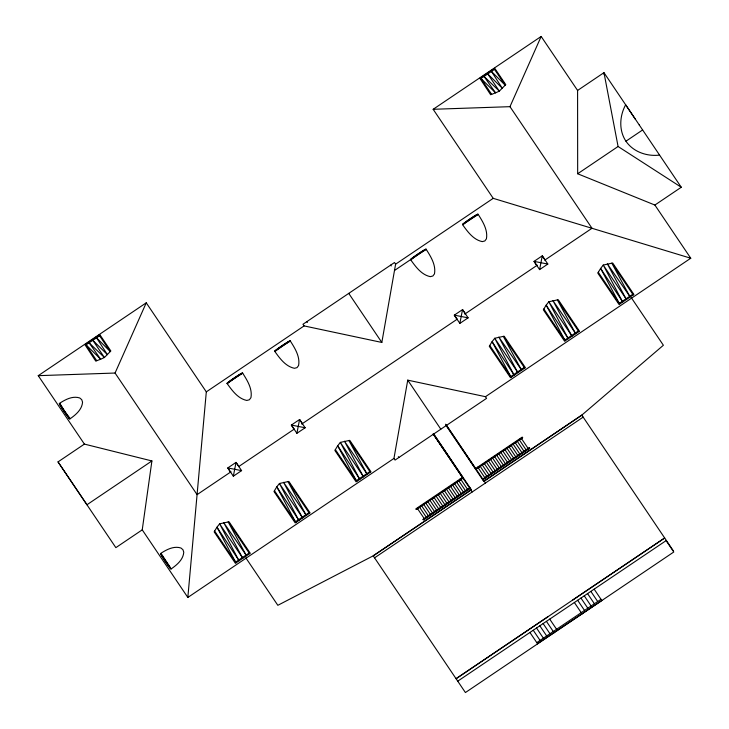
<?xml version="1.0" encoding="UTF-8"?>
<svg xmlns="http://www.w3.org/2000/svg" width="729" height="729" viewBox="0 0 729 729"><rect width="100%" height="100%" fill="white"/><g stroke="black" fill="none" stroke-linecap="round" stroke-linejoin="round"><path stroke-width="1.09" d="M187.836 597.452L206.307 391.865L146.247 302.817L38.245 375.672L84.4 444.098L151.905 460.947L142.237 529.846L187.836 597.452L393.952 458.423L407.739 380.146L485.468 396.694L486.58 398.344L395.063 460.072L393.952 458.423M470.907 489.924L470.998 489.177L433.564 433.673M381.832 342.448L395.601 264.18L394.489 262.531L302.972 324.259L304.084 325.909L381.832 342.448L348.744 293.395M233.344 476.192L236.032 462.386L227.776 467.945L233.344 476.192L241.591 470.624L236.032 462.386L238.802 466.505M302.362 423.64L299.583 419.512L305.15 427.759L296.894 433.318L299.583 419.512L291.336 425.08L294.115 429.199M465.321 313.725L462.541 309.597L468.109 317.844L459.853 323.403L462.541 309.597L454.295 315.156L457.074 319.284M539.588 269.621L547.834 264.062L534.029 261.374L539.597 269.621L542.276 255.815L534.029 261.383L536.808 265.502M227.612 383.5L227.33 383.089A9.131 0.456 -34 0 1 234.528 377.795A9.131 0.456 -34 0 1 242.128 373.102L242.411 373.512M289.304 341.746A9.131 0.456 -34 0 0 281.449 346.758A9.131 0.456 -34 0 0 275.27 351.351L274.988 350.941A9.131 0.456 -34 0 1 282.187 345.646A9.131 0.456 -34 0 1 289.787 340.962L290.069 341.372M463.088 224.669L462.806 224.259A9.131 0.456 -34 0 1 470.005 218.964A9.131 0.456 -34 0 1 477.604 214.28L477.878 214.69M231.02 471.763L197.085 494.645L115.064 373.038L146.247 302.817M544.873 260.062L592.003 228.277L509.972 106.671L541.164 36.45L577.587 90.451L577.669 173.766L654.888 205.049L690.755 258.23L485.468 396.694M581.797 415.129L663.381 345.254L631.387 297.824M690.755 258.23L493.214 198.343L433.163 109.295L541.164 36.45M99.591 335.75L86.068 344.872L100.666 359.224L104.42 357.502L110.835 350.977L99.809 334.62L84.938 344.653L95.736 361.101L100.666 359.224L88.656 342.147M494.499 69.383L480.976 78.504L495.574 92.856L499.329 91.125L505.753 84.61L494.718 68.253L479.846 78.285L490.644 94.724L495.574 92.856L483.564 75.77M59.35 403.465C65.218 399.629 72.581 395.601 79.743 397.97L81.73 399.656L82.55 402.126C82.058 409.662 75.561 414.974 69.811 418.975A9.368 0.465 56 0 1 64.17 411.493L59.869 404.659L59.896 403.401L64.589 411.211L70.075 418.492L68.9 418.054L64.179 411.493A9.368 0.465 56 0 1 59.35 403.465L69.811 418.975M577.587 90.451L603.967 72.654L635.378 119.228M603.703 74.039L604.523 73.483M142.237 529.846L115.856 547.643L58.019 461.894L84.4 444.098M206.307 391.865L304.093 325.909M395.601 264.18L493.214 198.343M238.902 375.426L227.047 383.427C232.059 390.416 237.845 398.59 246.785 400.449L249.364 399.784L250.949 397.642C252.571 388.657 247.158 380.237 242.557 372.966A9.368 0.474 -34 0 0 234.528 377.786A9.368 0.474 -34 0 0 227.047 383.427L227.193 383.645M239.513 375.007L242.702 373.184M274.906 351.132L290.215 340.826C294.817 348.088 300.23 356.508 298.608 365.493L297.022 367.635L294.443 368.3C285.504 366.441 279.717 358.276 274.705 351.278A9.368 0.474 -34 0 1 282.187 345.637A9.368 0.474 -34 0 1 290.215 340.826L290.361 341.044M394.498 270.486L418.328 254.394M418.792 254.093L426.082 249.172C430.693 256.435 436.106 264.864 434.484 273.849L432.898 275.99L430.32 276.656C421.38 274.797 415.594 266.623 410.582 259.633A9.368 0.474 -34 0 1 418.054 253.993A9.131 0.456 -34 0 1 425.663 249.309L426.146 249.719M151.905 460.947L86.951 504.76L58.019 461.894M577.669 173.766L618.083 146.502L603.967 72.654M659.581 155.104C646.978 156.607 633.264 151.969 625.938 141.207L642.623 129.953M238.556 466.678L294.161 429.171M301.706 424.078L457.22 319.184M464.756 314.099L537.337 265.146M654.888 205.049L681.269 187.253L639.26 124.96M171.087 568.465L170.112 568.101L165.392 561.54A9.368 0.465 56 0 1 160.562 553.521C166.431 549.684 173.784 545.656 180.956 548.017L182.943 549.702L183.763 552.181C183.271 559.708 176.773 565.021 171.023 569.021A9.368 0.465 56 0 1 165.383 561.549L161.073 554.705L161.1 553.457L170.522 567.827M249.136 553.019L235.613 562.132L216.969 527.204L219.62 523.832L229.043 521.773L250.266 553.238L235.394 563.271L214.144 531.842L216.969 527.204L239.112 560.756M308.95 512.669L295.427 521.791L276.783 486.854L279.435 483.491L288.857 481.422L310.08 512.888L295.209 522.921L273.967 491.501L276.783 486.854L298.926 520.415M369.858 471.59L356.335 480.712L337.691 445.774L340.343 442.403L349.765 440.343L370.988 471.809L356.117 481.842L334.866 450.422L337.691 445.774L359.834 479.336M524.251 367.443L510.737 376.565L492.093 341.637L494.736 338.265L504.167 336.206L525.39 367.662L510.51 377.695L489.268 346.275L492.093 341.637L514.237 375.189M578.343 330.966L564.82 340.088L546.176 305.15L548.828 301.779L558.25 299.719L579.473 331.185L564.601 341.218L543.351 309.798L546.176 305.15L568.319 338.703M632.781 294.243L619.258 303.364L600.614 268.436L603.257 265.064L612.688 263.005L633.911 294.47L619.039 304.494L597.789 273.074L600.614 268.436L622.757 301.988M462.468 477.413L415.885 508.833L416.332 509.498L463.088 477.951L433.318 433.837M475.682 468.501L522.237 437.099L522.684 437.755L475.955 469.276M416.213 509.334L463.088 477.96M475.846 469.111L522.575 437.591M423.112 519.558L469.877 488.011M529.473 447.816L482.899 479.226M470.032 488.621L423.449 520.05L423.002 519.385L469.768 487.847L471.198 489.979L373.512 555.626M483.245 479.718L529.801 448.308L529.354 447.652L482.625 479.172L484.056 481.304L581.56 415.293M245.846 557.876L277.84 605.307L373.184 555.844L471.353 489.624M483.628 481.35L581.815 415.12L673.195 550.614M374.551 557.831L583.164 417.125M456.072 678.699L664.684 537.984M457.739 681.168L666.352 540.462M536.781 642.623L600.997 599.311M537.501 643.689L601.662 600.65M433.163 109.295L509.972 106.671M38.245 375.672L115.064 373.038M468.109 317.844L454.304 315.156L459.862 323.403M305.15 427.759L291.336 425.071L296.903 433.318M241.591 470.624L227.785 467.945L230.564 472.073M484.12 481.022L483.382 480.821L445.948 425.317M618.083 146.502L681.269 187.253M484.02 76.454L499.329 91.125L487.282 73.265M89.111 342.821L104.42 357.502L92.373 339.641M487.737 73.939L502.336 88.291L491 70.759M92.829 340.315L107.427 354.668L96.091 337.126M491.455 71.433L505.179 85.22L494.043 68.708M96.547 337.809L110.27 351.597L99.126 335.076M462.669 224.814C467.654 231.731 473.403 239.786 482.261 241.618L484.84 240.953L486.425 238.811C488.047 229.826 482.634 221.406 478.024 214.144A9.368 0.474 -34 0 0 469.995 218.955A9.368 0.474 -34 0 0 462.523 224.596L478.169 214.362M630.193 296.976L607.375 263.871L626.02 298.808M575.755 333.691L552.937 300.594L571.582 335.522M521.672 370.177L498.855 337.071L517.499 372.009M367.27 474.315L344.452 441.218L363.097 476.146M306.362 515.394L283.545 482.297L302.189 517.226M246.548 555.744L223.73 522.638L242.374 557.576M639.451 125.242L625.655 104.803C619.541 115.929 618.693 130.382 625.938 141.207M545.055 259.943L542.276 255.815L547.834 264.062M462.933 478.06L433.154 433.946L472.255 491.92M633.237 294.926L611.804 263.151L629.738 296.302M480.52 77.83L491.665 94.342M626.475 299.482L603.257 265.064L622.302 301.314M598.281 272.272L619.714 304.039M578.799 331.64L557.366 299.865L575.299 333.016M572.037 336.197L548.828 301.779L567.864 338.028M543.843 308.987L565.276 340.762M666.096 540.626L673.778 552.008L465.412 692.55L373.202 555.835M664.365 538.202L572.702 600.031M524.707 368.118L503.283 336.351L521.217 369.494M517.954 372.683L494.736 338.265L513.781 374.515M426.237 249.391L426.082 249.172A9.368 0.474 -34 0 0 418.054 253.993A9.131 0.456 -34 0 0 410.864 259.287L411.147 259.706A9.131 0.456 -34 0 1 417.325 255.104A9.131 0.456 -34 0 1 425.171 250.102M489.76 345.464L511.193 377.239M521.472 438.576L528.142 448.472M520.296 438.411L520.734 439.068M527.413 448.964L527.851 449.62M519.403 439.97L526.083 449.866M517.344 441.355L523.996 451.269M515.266 442.758L521.937 452.654M513.052 444.016L519.941 454.24M390.653 265.119L391.209 265.948M511.147 445.547L517.818 455.434M509.079 446.932L515.758 456.828M507.019 448.326L513.699 458.213M504.96 449.711L511.63 459.607M502.901 451.105L509.571 460.992M594.153 589.16L601.826 600.532M500.841 452.49L507.512 462.386M498.782 453.885L505.452 463.772M590.855 591.383L597.698 601.534M496.722 455.27L503.393 465.166M587.556 593.606L594.399 603.758M494.663 456.664L501.333 466.551M492.594 458.049L499.274 467.945M584.257 595.83L591.11 605.981M490.535 459.443L497.214 469.33M488.476 460.828L495.146 470.724M580.958 598.053L587.811 608.205M486.416 462.222L493.086 472.11M577.66 600.277L584.512 610.428M491.209 473.622L484.357 463.608M482.297 465.002L488.968 474.898M574.37 602.5L582.043 613.882M480.238 466.387L486.908 476.283M478.388 466.678L478.835 467.335M485.505 477.231L485.951 477.887M477.732 467.125L485.295 478.333M446.367 425.034L485.468 483.017M445.565 424.205L475.955 469.276M407.739 380.146L440.826 429.199M460.418 478.798L467.982 490.006M459.762 479.245L460.199 479.901M466.879 489.797L467.316 490.453M458.796 480.848L465.476 490.745M548.053 616.652L456.381 678.489M549.721 619.121L557.403 630.503M456.737 482.243L463.407 492.13M454.495 483.509L461.393 493.733M546.422 621.354L554.104 632.726M452.618 485.022L459.288 494.918M450.549 486.407L457.229 496.303M543.123 623.577L549.976 633.729M448.49 487.801L455.16 497.697M539.824 625.801L547.506 637.173M446.43 489.195L453.101 499.083M444.371 490.581L451.041 500.477M536.526 628.024L543.378 638.176M442.303 491.975L448.982 501.871M533.236 630.248L540.08 640.399M440.243 493.36L446.913 503.256M438.184 494.754L444.854 504.65M529.937 632.471L537.61 643.853M436.124 496.148L442.795 506.035M434.056 497.533L440.735 507.43M431.996 498.928L438.667 508.824M429.937 500.313L436.607 510.209M398.344 456.664L398.9 457.484M306.818 321.671L307.374 322.5M427.877 501.707L434.548 511.603M425.809 503.101L432.488 512.988M423.749 504.486L430.42 514.382M421.663 505.899L428.36 515.777M419.603 507.284L426.283 517.18M417.826 507.521L418.273 508.186M417.544 508.678L424.214 518.565M370.314 472.264L348.881 440.489L366.815 473.64M363.552 476.821L340.343 442.403L359.379 478.652M335.358 449.611L356.791 481.386M309.406 513.344L287.973 481.568L305.907 514.72M302.644 517.909L279.435 483.491L298.471 519.741M274.45 490.69L295.883 522.465M249.591 553.694L228.159 521.918L246.092 555.07M242.83 558.25L219.62 523.832L238.656 560.082M214.636 531.04L236.068 562.815M85.612 344.197L96.747 360.709M160.562 553.521L171.023 569.021M228.25 382.925A9.131 0.456 -34 0 1 234.811 378.205A9.131 0.456 -34 0 1 241.645 373.895M463.726 224.095A9.131 0.456 -34 0 1 470.287 219.374A9.131 0.456 -34 0 1 477.112 215.064"/></g></svg>
